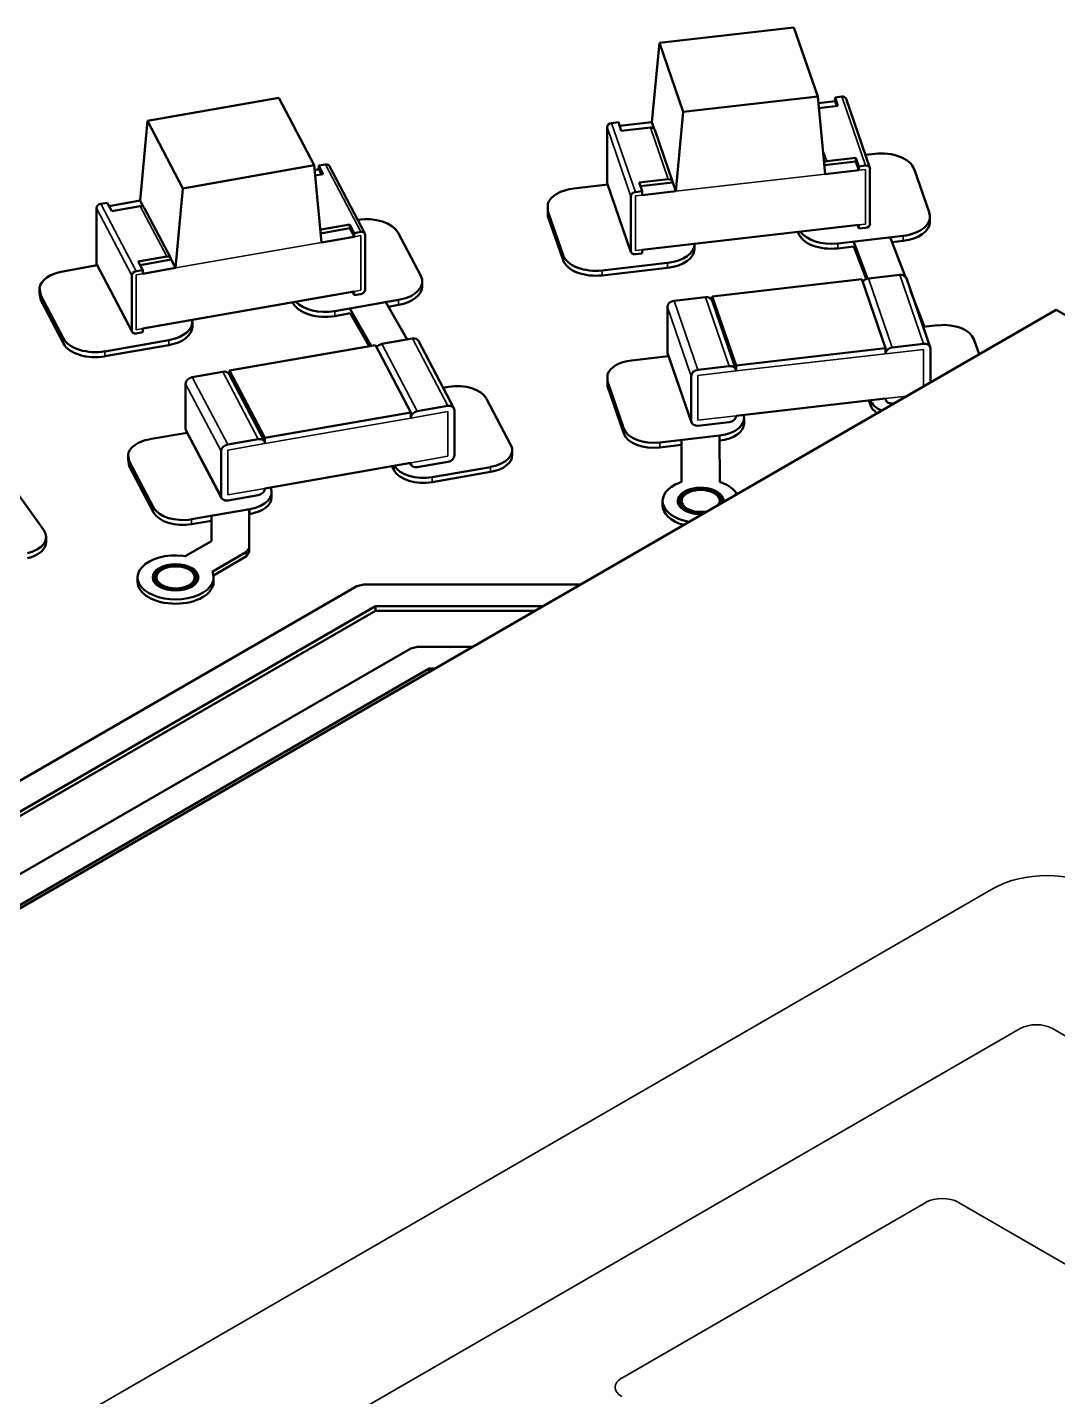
# Model space of a CAD drawing. Header units: inches. Extents: x 9.1 to 24.9, y 4.9 to 17.
# Drawn here: x 15.584 to 16.383, y 13.139 to 14.2 of the extents above; entities that cross this region are included whole.
import ezdxf

# ---------------------------------------------------------------- set-up
doc = ezdxf.new("R2010")
doc.units = ezdxf.units.IN
doc.header["$MEASUREMENT"] = 0
doc.layers.add('Visible (ANSI)', color=7, linetype='Continuous', lineweight=50)
doc.layers.add('Visible Narrow (ANSI)', color=7, linetype='Continuous', lineweight=35)

msp = doc.modelspace()

# ---------------------------------------------------------------- linework, layer by layer
at = {"layer": 'Visible (ANSI)'}
for p, q in [((16.074, 14.1883), (16.1783, 14.2003)), ((16.1783, 14.2003), (16.1967, 14.1468)), ((16.0682, 14.1269), (16.074, 14.1883)), ((16.074, 14.1883), (16.0924, 14.1348)), ((15.6773, 14.1278), (15.779, 14.1457)), ((15.779, 14.1457), (15.8064, 14.0935)), ((16.0924, 14.1348), (16.1967, 14.1468)), ((16.1967, 14.1468), (16.2025, 14.0867)), ((16.1972, 14.1417), (16.2101, 14.1432)), ((16.2101, 14.1461), (16.2153, 14.1467)), ((16.2124, 14.1394), (16.2101, 14.1461)), ((16.2101, 14.1461), (16.2101, 14.1432)), ((16.2101, 14.1432), (16.2115, 14.1393)), ((16.2371, 14.0915), (16.2187, 14.145)), ((16.0867, 14.0734), (16.0924, 14.1348)), ((16.1976, 14.1377), (16.2124, 14.1394)), ((15.6716, 14.0661), (15.6773, 14.1278)), ((15.6773, 14.1278), (15.7047, 14.0756)), ((16.0335, 14.0805), (16.0335, 14.1229)), ((16.0369, 14.1262), (16.0422, 14.1268)), ((16.0422, 14.1268), (16.0445, 14.1201)), ((16.0431, 14.124), (16.0682, 14.1269)), ((16.0445, 14.1201), (16.0671, 14.1227)), ((16.0682, 14.1269), (16.07, 14.1216)), ((16.0842, 14.0808), (16.0704, 14.121)), ((16.2263, 14.0993), (16.2037, 14.0967)), ((16.2286, 14.0926), (16.2263, 14.0993)), ((16.2263, 14.0993), (16.2263, 14.0964)), ((16.2337, 14.1015), (16.241, 14.1023)), ((15.7047, 14.0756), (15.8064, 14.0935)), ((15.8064, 14.0935), (15.8121, 14.0337)), ((15.8068, 14.0898), (15.8101, 14.0904)), ((15.8101, 14.0932), (15.8152, 14.0941)), ((15.8135, 14.0867), (15.8101, 14.0932)), ((15.8101, 14.0932), (15.8101, 14.0904)), ((15.8101, 14.0904), (15.8121, 14.0865)), ((15.8457, 14.0407), (15.8183, 14.0929)), ((16.2018, 14.0936), (16.2263, 14.0964)), ((16.2025, 14.0867), (16.2286, 14.0897)), ((16.2263, 14.0964), (16.2286, 14.0897)), ((16.2286, 14.0926), (16.2338, 14.0932)), ((16.2286, 14.0926), (16.2286, 14.0897)), ((16.2372, 14.0483), (16.2372, 14.0907)), ((16.2714, 14.0906), (16.2832, 14.0563)), ((15.8072, 14.0856), (15.8135, 14.0867)), ((16.0078, 14.0755), (16.034, 14.0785)), ((16.052, 14.0262), (16.0336, 14.0797)), ((16.0809, 14.0826), (16.0583, 14.08)), ((16.0583, 14.08), (16.0606, 14.0733)), ((16.0592, 14.0772), (16.0844, 14.0801)), ((16.0844, 14.0801), (16.0867, 14.0734)), ((15.699, 14.0139), (15.7047, 14.0756)), ((16.0519, 14.027), (16.0519, 14.0694)), ((16.0554, 14.0727), (16.0606, 14.0733)), ((16.0606, 14.0704), (16.0867, 14.0734)), ((16.0606, 14.0704), (16.0606, 14.0733)), ((15.6377, 14.0177), (15.6377, 14.0602)), ((15.6411, 14.0637), (15.6462, 14.0645)), ((15.6462, 14.0645), (15.6496, 14.058)), ((15.6476, 14.0619), (15.6716, 14.0661)), ((15.6496, 14.058), (15.6717, 14.0619)), ((15.6716, 14.0661), (15.6741, 14.0614)), ((15.6954, 14.0215), (15.6748, 14.0606)), ((15.9875, 14.058), (15.9875, 14.0638)), ((15.9994, 14.0237), (15.9875, 14.058)), ((15.9875, 14.0541), (15.9875, 14.058)), ((15.8341, 14.0476), (15.812, 14.0437)), ((15.8375, 14.041), (15.8341, 14.0476)), ((15.8341, 14.0476), (15.8341, 14.0447)), ((15.9994, 14.0199), (15.9875, 14.0541)), ((16.0606, 14.028), (16.2286, 14.0473)), ((16.2286, 14.0444), (16.2276, 14.0472)), ((16.2286, 14.0473), (16.2286, 14.0444)), ((16.2837, 14.0534), (16.2837, 14.0495)), ((15.8114, 14.0407), (15.8341, 14.0447)), ((15.8121, 14.0337), (15.8375, 14.0381)), ((15.8341, 14.0447), (15.8375, 14.0381)), ((15.8375, 14.041), (15.8426, 14.0419)), ((15.8375, 14.041), (15.8375, 14.0381)), ((15.846, 13.9972), (15.846, 14.0396)), ((15.8715, 14.0412), (15.8891, 14.0078)), ((16.1818, 14.0408), (16.1814, 14.0419)), ((16.2629, 14.0388), (16.2122, 14.0329)), ((16.2286, 14.0444), (16.2338, 14.045)), ((16.253, 14.0371), (16.2644, 14.0075)), ((16.2629, 14.0349), (16.2542, 14.0339)), ((16.0554, 14.0245), (16.0606, 14.0251)), ((16.0606, 14.0251), (16.0606, 14.028)), ((16.1012, 14.0324), (16.1012, 14.0286)), ((16.2246, 14.0305), (16.2122, 14.0291)), ((16.2354, 14.0057), (16.2246, 14.0339)), ((16.2343, 14.0054), (16.2246, 14.0305)), ((15.6118, 14.0113), (15.6383, 14.016)), ((15.6654, 13.9645), (15.638, 14.0167)), ((15.6922, 14.0227), (15.6702, 14.0189)), ((15.6702, 14.0189), (15.6736, 14.0123)), ((15.6716, 14.0162), (15.6956, 14.0204)), ((15.6736, 14.0094), (15.699, 14.0139)), ((15.6956, 14.0204), (15.699, 14.0139)), ((16.0804, 14.0178), (16.0297, 14.012)), ((16.0804, 14.014), (16.0297, 14.0081)), ((15.6651, 13.9655), (15.6651, 14.008)), ((15.6685, 14.0114), (15.6736, 14.0123)), ((15.6736, 14.0094), (15.6736, 14.0123)), ((15.8902, 14.0034), (15.8902, 13.9996)), ((16.115, 13.9919), (16.2308, 14.0052)), ((16.2492, 13.9517), (16.2308, 14.0052)), ((16.236, 14.0058), (16.2603, 14.0086)), ((16.2838, 13.9525), (16.2654, 14.006)), ((15.5936, 13.9946), (15.5936, 13.9985)), ((15.5946, 13.9927), (15.5936, 13.9985)), ((15.5946, 13.9889), (15.5936, 13.9946)), ((15.6122, 13.9593), (15.5946, 13.9927)), ((15.5946, 13.9889), (15.5946, 13.9927)), ((15.6736, 13.967), (15.8375, 13.9957)), ((15.8375, 13.9928), (15.8361, 13.9955)), ((15.8375, 13.9957), (15.8375, 13.9928)), ((15.8375, 13.9928), (15.8426, 13.9937)), ((16.2687, 13.9963), (16.2795, 13.9683)), ((15.6122, 13.9554), (15.5946, 13.9889)), ((15.7902, 13.9866), (15.7898, 13.9874)), ((15.8719, 13.9892), (15.8224, 13.9805)), ((15.8507, 13.9536), (15.8345, 13.9821)), ((15.8622, 13.987), (15.8785, 13.9585)), ((15.8719, 13.9853), (15.864, 13.9839)), ((16.0802, 13.9489), (16.0802, 13.9836)), ((16.0854, 13.9885), (16.1098, 13.9913)), ((16.1332, 13.9352), (16.1148, 13.9887)), ((16.1334, 13.9384), (16.115, 13.9919)), ((16.115, 13.9882), (16.115, 13.9919)), ((16.3816, 13.9816), (13.7675, 12.4724)), ((15.7122, 13.9723), (15.7122, 13.9684)), ((15.8345, 13.9788), (15.8224, 13.9766)), ((15.849, 13.9533), (15.8345, 13.9788)), ((18.0519, 13.0173), (16.3816, 13.9816)), ((15.6685, 13.9632), (15.6736, 13.9641)), ((15.6736, 13.9641), (15.6736, 13.967)), ((16.2784, 13.9682), (16.2899, 13.9695)), ((15.6938, 13.958), (15.6444, 13.9493)), ((15.6938, 13.9541), (15.6444, 13.9455)), ((15.7408, 13.9344), (15.8539, 13.9542)), ((15.8813, 13.902), (15.8539, 13.9542)), ((15.859, 13.9551), (15.8827, 13.9592)), ((15.9148, 13.9052), (15.8874, 13.9574)), ((16.1334, 13.9384), (16.2492, 13.9517)), ((16.2492, 13.9474), (16.2492, 13.9517)), ((16.2545, 13.9523), (16.2788, 13.9551)), ((16.284, 13.9253), (16.284, 13.9514)), ((16.3177, 13.9588), (16.3217, 13.9471)), ((16.0524, 13.9422), (16.0812, 13.9455)), ((16.0988, 13.8943), (16.0804, 13.9478)), ((15.712, 13.9293), (15.7358, 13.9335)), ((15.7679, 13.8794), (15.7405, 13.9316)), ((15.7683, 13.8822), (15.7408, 13.9344)), ((15.7408, 13.9309), (15.7408, 13.9344)), ((16.0339, 13.9262), (16.0339, 13.9315)), ((16.0987, 13.8954), (16.0987, 13.9301)), ((16.1039, 13.935), (16.1282, 13.9378)), ((16.1334, 13.9341), (16.1334, 13.9384)), ((15.7069, 13.8894), (15.7069, 13.9241)), ((15.9065, 13.921), (15.9106, 13.9217)), ((16.0465, 13.8894), (16.0339, 13.9262)), ((16.0339, 13.9223), (16.0339, 13.9262)), ((16.0465, 13.8856), (16.0339, 13.9223)), ((15.9401, 13.9126), (15.959, 13.8767)), ((16.1334, 13.8994), (16.2492, 13.9127)), ((16.2377, 13.9075), (16.2364, 13.9112)), ((16.2494, 13.9115), (16.249, 13.9127)), ((16.2545, 13.9089), (16.256, 13.9091)), ((15.7683, 13.8822), (15.8813, 13.902)), ((15.8813, 13.8976), (15.8813, 13.902)), ((15.8864, 13.9029), (15.9101, 13.907)), ((15.9152, 13.8689), (15.9152, 13.9036)), ((16.1397, 13.8974), (16.1397, 13.8935)), ((15.6789, 13.8812), (15.7081, 13.8863)), ((15.7347, 13.8356), (15.7073, 13.8878)), ((16.1039, 13.8916), (16.1282, 13.8944)), ((15.7395, 13.8771), (15.7632, 13.8813)), ((15.7683, 13.8778), (15.7683, 13.8822)), ((16.1207, 13.884), (16.0743, 13.8787)), ((16.0912, 13.8768), (16.0743, 13.8748)), ((16.0912, 13.848), (16.0912, 13.8802)), ((16.1206, 13.8835), (16.1208, 13.848)), ((16.1207, 13.8802), (16.1206, 13.8802)), ((15.6623, 13.8656), (15.6623, 13.8694)), ((15.6632, 13.8641), (15.6623, 13.8694)), ((15.6632, 13.8603), (15.6623, 13.8656)), ((15.7344, 13.8372), (15.7344, 13.8719)), ((15.96, 13.8728), (15.96, 13.8689)), ((15.682, 13.8283), (15.6632, 13.8641)), ((15.6632, 13.8603), (15.6632, 13.8641)), ((15.682, 13.8244), (15.6632, 13.8603)), ((15.7683, 13.8431), (15.8813, 13.8629)), ((15.8685, 13.8571), (15.8668, 13.8604)), ((15.8817, 13.8613), (15.8809, 13.8628)), ((15.8864, 13.8595), (15.9101, 13.8636)), ((15.9432, 13.8597), (15.898, 13.8518)), ((15.9432, 13.8559), (15.898, 13.848)), ((15.5722, 13.8453), (15.597, 13.8107)), ((16.0896, 13.8476), (16.0912, 13.848)), ((16.1208, 13.848), (16.1224, 13.8476)), ((15.7395, 13.8337), (15.7632, 13.8379)), ((15.7735, 13.8401), (15.7735, 13.8363)), ((16.0765, 13.8334), (16.0765, 13.83)), ((15.7567, 13.8271), (15.7115, 13.8192)), ((15.7562, 13.8265), (15.7562, 13.7971)), ((15.7567, 13.8232), (15.7562, 13.8231)), ((15.727, 13.818), (15.7115, 13.8153)), ((15.727, 13.8023), (15.727, 13.8214)), ((15.5988, 13.8055), (15.5988, 13.8016)), ((15.7065, 13.7905), (15.727, 13.8023)), ((15.7049, 13.7909), (15.7065, 13.7905)), ((15.754, 13.794), (15.7274, 13.7785)), ((15.7562, 13.7971), (15.754, 13.794)), ((15.754, 13.7907), (15.754, 13.794)), ((15.7562, 13.7937), (15.754, 13.7907)), ((15.7562, 13.7937), (15.7562, 13.7971)), ((15.754, 13.7907), (15.7285, 13.7757)), ((15.6696, 13.7742), (15.6696, 13.7708)), ((15.7274, 13.7785), (15.7281, 13.7775)), ((15.7286, 13.7742), (15.7286, 13.7708)), ((15.1662, 13.3788), (15.8396, 13.7674)), ((15.8396, 13.7674), (15.8449, 13.7687)), ((15.8449, 13.7687), (16.0127, 13.7687)), ((15.8539, 13.7518), (15.187, 13.3668)), ((15.8539, 13.7484), (15.1882, 13.364)), ((15.9835, 13.7518), (15.8539, 13.7518)), ((15.8539, 13.7484), (15.8539, 13.7518)), ((15.9776, 13.7484), (15.8539, 13.7484)), ((15.2079, 13.3306), (15.8813, 13.7192)), ((15.8813, 13.7192), (15.8866, 13.7204)), ((15.8866, 13.7204), (15.9292, 13.7204)), ((15.8956, 13.7036), (15.2288, 13.3185)), ((15.9, 13.7036), (15.8956, 13.7036)), ((15.8956, 13.7011), (15.8956, 13.7036))]:
    msp.add_line(p, q, dxfattribs=at)
for centre, major_axis, ratio, start_param, end_param in [((16.2153, 14.1438), (0.00335, 0.00115), 0.800808, 0, 1.301594), ((16.0369, 14.1233), (-0.00335, -0.00115), 0.800808, 4.443187, 6.013983), ((16.0671, 14.1198), (0.00335, 0.00115), 0.800808, 0, 1.301594), ((16.246, 14.0877), (0.0258, 0), 0.57735, 0.196347, 1.767148), ((15.8152, 14.0912), (0.00314, 0.00165), 0.781339, 0, 1.18125), ((16.2037, 14.0938), (0.00335, 0.00115), 0.800808, 1.301594, 1.934725), ((16.2338, 14.0903), (0.00335, 0.00115), 0.800808, 6.013983, 7.584779), ((16.0369, 14.0809), (-0.00335, -0.00115), 0.800808, 6.013983, 6.283185), ((16.0809, 14.0797), (0.00335, 0.00115), 0.800808, 6.013983, 7.584779), ((16.0129, 14.0609), (-0.0258, 0), 0.57735, 4.908735, 6.086839), ((16.0554, 14.0698), (-0.00335, -0.00115), 0.800808, 4.443187, 6.013983), ((15.6411, 14.0608), (-0.00314, -0.00165), 0.781339, 4.322843, 5.893639), ((15.6717, 14.059), (0.00314, 0.00165), 0.781339, 0, 1.18125), ((16.2578, 14.0534), (0.0258, 0), 0.57735, 4.908736, 6.479537), ((15.8468, 14.0369), (0.0258, 0), 0.57735, 0.29452, 1.830574), ((16.2338, 14.0479), (0.00335, 0.00115), 0.800808, 4.443187, 6.013983), ((16.2578, 14.0495), (0.0258, 0), 0.57735, 4.908736, 6.283185), ((15.812, 14.0408), (0.00314, 0.00165), 0.781339, 1.18125, 1.445249), ((15.8426, 14.039), (0.00314, 0.00165), 0.781339, 5.893639, 7.464435), ((16.2071, 14.0437), (-0.0258, 0), 0.57735, 0.196347, 1.767148), ((16.2071, 14.0476), (-0.0258, 0), 0.57735, 0.378945, 1.767148), ((16.0554, 14.0274), (-0.00335, -0.00115), 0.800808, 6.013983, 7.584779), ((16.0754, 14.0324), (0.0258, 0), 0.57735, 4.908736, 6.296935), ((16.0754, 14.0286), (0.0258, 0), 0.57735, 4.908736, 6.283185), ((15.6411, 14.0183), (-0.00314, -0.00165), 0.781339, 5.893639, 6.283185), ((15.6922, 14.0198), (0.00314, 0.00165), 0.781339, 5.893639, 7.464435), ((16.0247, 14.0266), (-0.0258, 0), 0.57735, 0.196347, 1.767148), ((16.0247, 14.0228), (-0.0258, 0), 0.57735, 0.196347, 1.767148), ((15.6193, 13.997), (-0.0258, 0), 0.57735, 5.006919, 6.185002), ((15.6685, 14.0086), (-0.00314, -0.00165), 0.781339, 4.322843, 5.893639), ((15.8644, 14.0034), (0.0258, 0), 0.57735, 5.006905, 6.577724), ((16.236, 14.0015), (0.00503, 0.00173), 0.800808, 1.301594, 2.343426), ((16.2603, 14.0043), (0.00503, 0.00173), 0.800808, 0, 1.301594), ((15.8426, 13.9966), (0.00314, 0.00165), 0.781339, 4.322843, 5.893639), ((15.8644, 13.9996), (0.0258, 0), 0.57735, 5.006905, 6.283185), ((15.8149, 13.9909), (-0.0258, 0), 0.57735, 0.29452, 1.865322), ((15.8149, 13.9948), (-0.0258, 0), 0.57735, 0.48889, 1.865322), ((16.0854, 13.9842), (-0.00503, -0.00173), 0.800808, 4.443187, 6.013983), ((16.1098, 13.987), (0.00503, 0.00173), 0.800808, 0, 1.301594), ((15.6863, 13.9723), (0.0258, 0), 0.57735, 5.006905, 6.38335), ((15.6685, 13.9661), (-0.00314, -0.00165), 0.781339, 5.893639, 7.464435), ((15.6863, 13.9684), (0.0258, 0), 0.57735, 5.006905, 6.283185), ((16.2945, 13.9561), (0.0236, 0), 0.57735, 0.196363, 1.767133), ((15.6369, 13.9636), (-0.0258, 0), 0.57735, 0.29452, 1.865322), ((15.6369, 13.9597), (-0.0258, 0), 0.57735, 0.29452, 1.865322), ((15.859, 13.9507), (0.00471, 0.00247), 0.781339, 1.18125, 2.147559), ((15.8827, 13.9549), (0.00471, 0.00247), 0.781339, 0, 1.18125), ((16.2545, 13.948), (-0.00503, -0.00173), 0.800808, 4.443187, 6.013983), ((16.2788, 13.9508), (0.00503, 0.00173), 0.800808, 6.013983, 7.584779), ((16.057, 13.9289), (-0.0236, 0), 0.57735, 4.908741, 6.086833), ((16.0854, 13.9495), (-0.00503, -0.00173), 0.800808, 6.013983, 6.283185), ((15.712, 13.925), (-0.00471, -0.00247), 0.781339, 4.322843, 5.893639), ((15.7358, 13.9292), (0.00471, 0.00247), 0.781339, 0, 1.18125), ((16.1039, 13.9307), (-0.00503, -0.00173), 0.800808, 4.443187, 6.013983), ((16.1282, 13.9335), (0.00503, 0.00173), 0.800808, 6.013983, 7.584779), ((15.9175, 13.9087), (0.0236, 0), 0.57735, 0.294533, 1.865314), ((16.2608, 13.914), (-0.0236, 0), 0.57735, 0.197195, 0.895331), ((16.2608, 13.9102), (-0.0236, 0), 0.57735, 0.196363, 0.694989), ((16.2545, 13.9133), (-0.00503, -0.00173), 0.800808, 6.013983, 7.584779), ((15.8864, 13.8985), (-0.00471, -0.00247), 0.781339, 4.322843, 5.893639), ((15.9101, 13.9027), (0.00471, 0.00247), 0.781339, 5.893639, 7.464435), ((16.116, 13.8974), (0.0236, 0), 0.57735, 4.90874, 6.478702), ((16.1282, 13.8988), (0.00503, 0.00173), 0.800808, 4.443187, 6.013983), ((15.712, 13.8903), (-0.00471, -0.00247), 0.781339, 5.893639, 6.283185), ((16.0697, 13.8921), (-0.0236, 0), 0.57735, 0.196363, 1.767133), ((16.1039, 13.896), (-0.00503, -0.00173), 0.800808, 6.013983, 7.584779), ((16.116, 13.8935), (0.0236, 0), 0.57735, 4.90874, 6.283185), ((15.6858, 13.8681), (-0.0236, 0), 0.57735, 5.006908, 6.185014), ((15.7395, 13.8728), (-0.00471, -0.00247), 0.781339, 4.322843, 5.893639), ((15.7632, 13.877), (0.00471, 0.00247), 0.781339, 5.893639, 7.464435), ((15.9364, 13.8728), (0.0236, 0), 0.57735, 5.006922, 6.577703), ((16.0697, 13.8882), (-0.0236, 0), 0.57735, 0.196363, 1.767133), ((15.9101, 13.868), (0.00471, 0.00247), 0.781339, 4.322843, 5.893639), ((15.9364, 13.8689), (0.0236, 0), 0.57735, 5.006922, 6.283185), ((15.8911, 13.861), (-0.0236, 0), 0.57735, 0.294533, 1.865314), ((15.8911, 13.8649), (-0.0236, 0), 0.57735, 0.310539, 1.865314), ((15.8864, 13.8638), (-0.00471, -0.00247), 0.781339, 5.893639, 7.464435), ((15.7499, 13.8401), (0.0236, 0), 0.57735, 5.006922, 6.561698), ((16.106, 13.8334), (-0.0295, 0), 0.57735, 5.301436, 7.537302), ((16.106, 13.8334), (0.0177, 0), 0.57735, 6.216117, 11.062642), ((16.106, 13.8334), (0.0295, 0), 0.57735, 0.31668, 0.98175), ((15.7395, 13.8381), (-0.00471, -0.00247), 0.781339, 5.893639, 7.464435), ((15.7499, 13.8363), (0.0236, 0), 0.57735, 5.006922, 6.283185), ((15.7632, 13.8422), (0.00471, 0.00247), 0.781339, 4.322843, 5.893639), ((16.106, 13.8334), (0.0162, 0), 0.57735, 6.102232, 11.176528), ((16.106, 13.8334), (-0.0148, 0), 0.57735, 2.799155, 8.196419), ((15.7047, 13.8322), (-0.0236, 0), 0.57735, 0.294533, 1.865314), ((15.7047, 13.8284), (-0.0236, 0), 0.57735, 0.294533, 1.865314), ((16.106, 13.83), (-0.0295, 0), 0.57735, 0, 1.102425), ((15.5752, 13.8055), (0.0236, 0), 0.57735, 5.105091, 6.675879), ((15.5752, 13.8016), (0.0236, 0), 0.57735, 5.105091, 6.283185), ((15.6991, 13.7742), (0.0295, 0), 0.57735, 1.374449, 6.479532), ((15.6991, 13.7708), (0.0295, 0), 0.57735, 3.141593, 6.283185)]:
    msp.add_ellipse(centre, major_axis=major_axis, ratio=ratio, start_param=start_param, end_param=end_param, dxfattribs=at)
for major_axis in [(0.0177, 0), (-0.0162, 0), (-0.0148, 0)]:
    msp.add_ellipse((15.6991, 13.7742), major_axis=major_axis, ratio=0.57735, dxfattribs=at)
at = {"layer": 'Visible Narrow (ANSI)'}
for p, q in [((16.2338, 14.0932), (16.2153, 14.1467)), ((16.0519, 14.0694), (16.0335, 14.1229)), ((16.0554, 14.0727), (16.0369, 14.1262)), ((16.0809, 14.0826), (16.0671, 14.1227)), ((16.2037, 14.0967), (16.2007, 14.1053)), ((15.8426, 14.0419), (15.8152, 14.0941)), ((16.2286, 14.0897), (16.2338, 14.0903)), ((16.2338, 14.0479), (16.2338, 14.0903)), ((16.0519, 14.027), (16.0335, 14.0805)), ((16.2025, 14.0867), (16.0867, 14.0734)), ((16.0554, 14.0698), (16.0606, 14.0704)), ((16.0554, 14.0274), (16.0554, 14.0698)), ((15.6651, 14.008), (15.6377, 14.0602)), ((15.6685, 14.0114), (15.6411, 14.0637)), ((15.6922, 14.0227), (15.6717, 14.0619)), ((15.812, 14.0437), (15.8109, 14.0458)), ((16.2286, 14.0473), (16.2338, 14.0479)), ((15.8375, 14.0381), (15.8426, 14.039)), ((15.8426, 13.9966), (15.8426, 14.039)), ((16.1818, 14.0408), (16.1818, 14.0419)), ((16.2629, 14.0349), (16.2629, 14.0388)), ((15.8121, 14.0337), (15.699, 14.0139)), ((16.0554, 14.0274), (16.0606, 14.028)), ((16.2122, 14.0291), (16.2122, 14.0329)), ((15.6651, 13.9655), (15.6377, 14.0177)), ((15.9994, 14.0199), (15.9994, 14.0237)), ((16.0804, 14.014), (16.0804, 14.0178)), ((15.6685, 14.0086), (15.6736, 14.0094)), ((15.6685, 13.9661), (15.6685, 14.0086)), ((16.0297, 14.0081), (16.0297, 14.012)), ((16.2545, 13.9523), (16.236, 14.0058)), ((16.2788, 13.9551), (16.2603, 14.0086)), ((15.8375, 13.9957), (15.8426, 13.9966)), ((15.7902, 13.9866), (15.7902, 13.9874)), ((15.8719, 13.9853), (15.8719, 13.9892)), ((16.0987, 13.9301), (16.0802, 13.9836)), ((16.1039, 13.935), (16.0854, 13.9885)), ((16.1282, 13.9378), (16.1098, 13.9913)), ((15.8224, 13.9766), (15.8224, 13.9805)), ((15.6685, 13.9661), (15.6736, 13.967)), ((15.6122, 13.9554), (15.6122, 13.9593)), ((15.6938, 13.9541), (15.6938, 13.958)), ((15.8864, 13.9029), (15.859, 13.9551)), ((15.9101, 13.907), (15.8827, 13.9592)), ((16.2492, 13.9474), (16.2788, 13.9508)), ((16.2788, 13.9223), (16.2788, 13.9508)), ((15.6444, 13.9455), (15.6444, 13.9493)), ((16.0987, 13.8954), (16.0802, 13.9489)), ((16.1334, 13.9341), (16.2492, 13.9474)), ((15.7395, 13.8771), (15.712, 13.9293)), ((15.7632, 13.8813), (15.7358, 13.9335)), ((16.1039, 13.9307), (16.1334, 13.9341)), ((16.1039, 13.896), (16.1039, 13.9307)), ((15.7344, 13.8719), (15.7069, 13.9241)), ((16.2377, 13.9075), (16.2377, 13.9114)), ((16.2492, 13.9127), (16.2654, 13.9145)), ((15.7683, 13.8778), (15.8813, 13.8976)), ((15.8813, 13.8976), (15.9101, 13.9027)), ((15.9101, 13.868), (15.9101, 13.9027)), ((16.1039, 13.896), (16.1334, 13.8994)), ((15.7344, 13.8372), (15.7069, 13.8894)), ((16.0465, 13.8856), (16.0465, 13.8894)), ((15.7395, 13.8728), (15.7683, 13.8778)), ((16.0743, 13.8748), (16.0743, 13.8787)), ((16.1207, 13.8802), (16.1207, 13.884)), ((15.7395, 13.8381), (15.7395, 13.8728)), ((15.8813, 13.8629), (15.9101, 13.868)), ((15.8685, 13.8571), (15.8685, 13.8607)), ((15.9432, 13.8559), (15.9432, 13.8597)), ((15.898, 13.848), (15.898, 13.8518)), ((15.7395, 13.8381), (15.7683, 13.8431)), ((15.682, 13.8244), (15.682, 13.8283)), ((15.7567, 13.8232), (15.7567, 13.8271)), ((15.7115, 13.8153), (15.7115, 13.8192)), ((16.3327, 13.5331), (14.4505, 12.4464)), ((14.6385, 12.4343), (16.3536, 13.4246)), ((16.3787, 13.4246), (17.0871, 13.0156)), ((16.2806, 13.29), (16.0449, 13.1539)), ((16.8541, 12.9734), (16.3057, 13.29))]:
    msp.add_line(p, q, dxfattribs=at)
for centre, major_axis, start_param, end_param in [((16.3745, 13.509), (-0.0591, 0), 3.926991, 5.497787), ((16.3661, 13.4174), (0.0177, 0), 0.785398, 2.356194), ((16.2931, 13.2828), (-0.0177, 0), 3.926991, 5.497787), ((16.0574, 13.1467), (-0.0177, 0), 5.497787, 7.068583)]:
    msp.add_ellipse(centre, major_axis=major_axis, ratio=0.57735, start_param=start_param, end_param=end_param, dxfattribs=at)

doc.saveas('drawing.dxf')
